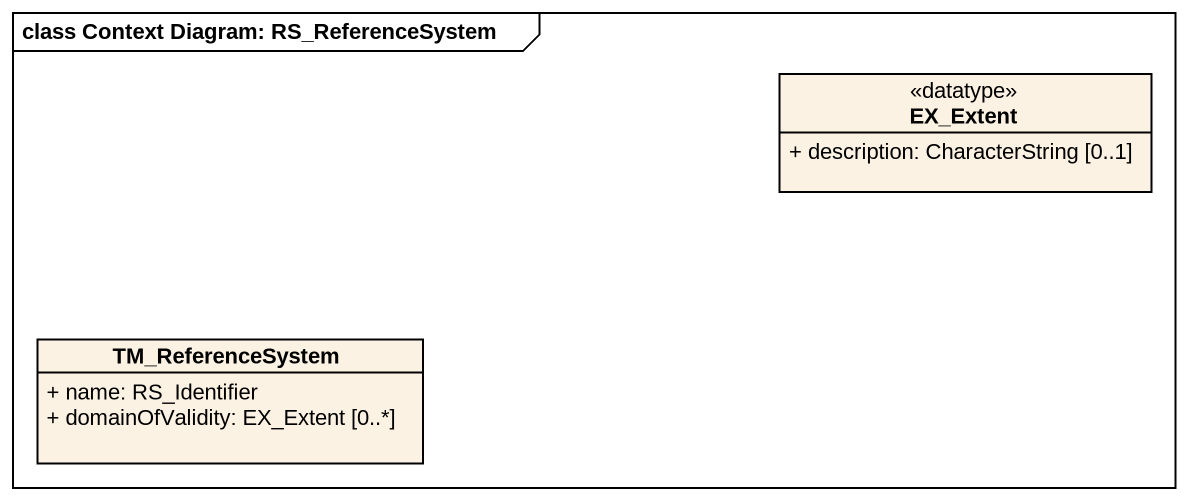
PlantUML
@startuml
mainframe class Context Diagram: RS_ReferenceSystem
hide circle
hide empty members
skinparam classAttributeIconSize 0
class EX_Extent <<datatype>> {
  + description: CharacterString [0..1]
}
class TM_ReferenceSystem {
  + name: RS_Identifier
  + domainOfValidity: EX_Extent [0..*]
}
@enduml
